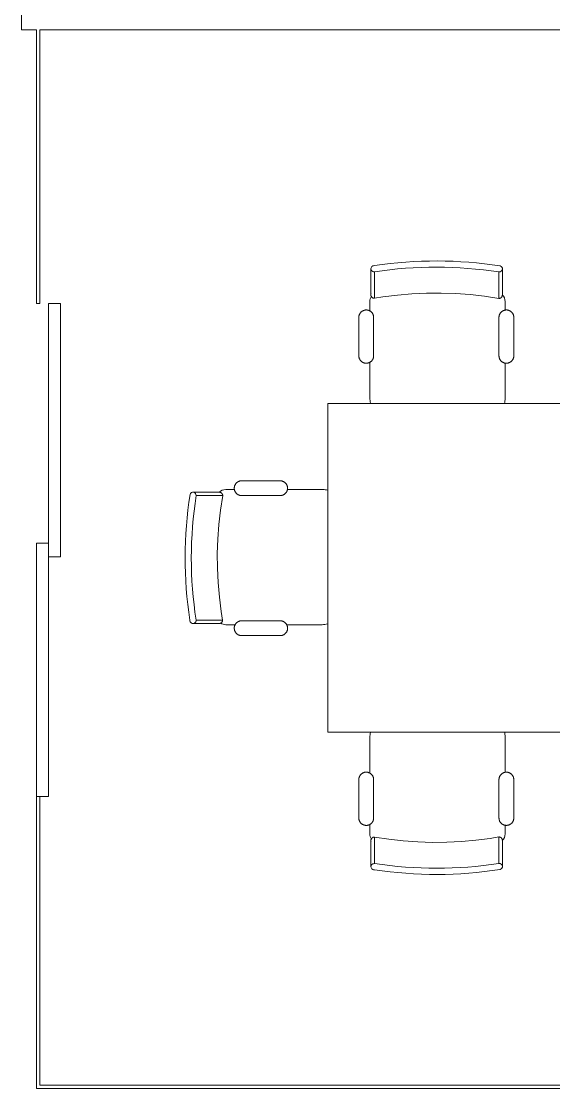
# Model space of a CAD drawing. Header units: inches. Extents: x 1 to 4284, y -575 to 745.
# Drawn here: x 1473 to 1550.7, y 307.4 to 463.2 of the extents above; entities that cross this region are included whole.
import ezdxf

# ---------------------------------------------------------------- set-up
doc = ezdxf.new("R2010")
doc.units = ezdxf.units.IN
doc.header["$MEASUREMENT"] = 0
for name, color, linetype, lineweight in [('A-DOOR', 31, 'Continuous', 9), ('A-DOOR-FRAM', 31, 'Continuous', 9), ('I-FURN', 30, 'Continuous', 9), ('I-WALL', 2, 'Continuous', 13)]:
    doc.layers.add(name, color=color, linetype=linetype, lineweight=lineweight)

# ---------------------------------------------------------------- blocks, each defined once
blk = doc.blocks.new('Conf Table - Rect - Seats 10 - 10 x 4 - 3D - Typical-1548269-New Construction - Tel_Data_Elec Plan')
at = {"layer": 'I-FURN'}
for p, q in [((35.01, 43.19), (35.01, 39.32)), ((53.18, 39.34), (53.18, 43.2)), ((34.11, 38.86), (34.11, 37.61)), ((53.86, 37.49), (53.86, 38.86)), ((32.84, 36.55), (32.84, 30.94)), ((35.01, 30.94), (35.01, 36.55)), ((53.29, 36.55), (53.29, 30.94)), ((55.46, 30.94), (55.46, 36.55)), ((34.11, 29.88), (34.11, 24.7)), ((53.86, 24.81), (53.86, 29.99)), ((60, 24), (-60, 24)), ((-60, 24), (60, 24)), ((60, -24), (60, 24)), ((60, 24), (60, -24)), ((72.54, 9.92), (66.93, 9.92)), ((65.99, 8.32), (60.81, 8.32)), ((74.86, 8.32), (73.49, 8.32)), ((66.93, 7.75), (72.54, 7.75)), ((79.19, 7.65), (75.33, 7.65)), ((72.54, -10.53), (66.93, -10.53)), ((75.32, -10.52), (79.18, -10.52)), ((60.7, -11.42), (65.87, -11.42)), ((73.6, -11.42), (74.86, -11.42)), ((66.93, -12.69), (72.54, -12.69)), ((-60, -24), (60, -24)), ((-60, -24), (60, -24)), ((34.11, -24.7), (34.11, -29.88)), ((53.86, -29.99), (53.86, -24.81)), ((32.84, -30.94), (32.84, -36.55)), ((35.01, -36.55), (35.01, -30.94)), ((53.29, -30.94), (53.29, -36.55)), ((55.46, -36.55), (55.46, -30.94)), ((34.11, -37.61), (34.11, -38.86)), ((53.86, -38.86), (53.86, -37.49)), ((35.01, -39.32), (35.01, -43.19)), ((53.18, -43.2), (53.18, -39.34))]:
    blk.add_line(p, q, dxfattribs=at)
at = {"layer": 'I-FURN', "flags": 128}
for points in [[(34.51, 43.64), (34.51, 43.01), (34.51, 42.43), (34.51, 41.9), (34.51, 41.44), (34.51, 41.03), (34.51, 40.68), (34.51, 40.39), (34.51, 40.16), (34.51, 39.99), (34.51, 39.88), (34.51, 39.83), (34.51, 39.83)], [(53.69, 39.85), (53.69, 39.88), (53.69, 39.97), (53.69, 40.12), (53.69, 40.33), (53.69, 40.6), (53.69, 40.93), (53.69, 41.32), (53.69, 41.77), (53.69, 42.28), (53.69, 42.84), (53.69, 43.46), (53.69, 43.66)], [(34.51, 39.83), (34.51, 39.86), (34.51, 39.95), (34.51, 40.03)], [(35.01, 39.32), (34.99, 39.32), (34.97, 39.32), (34.95, 39.33), (34.93, 39.33), (34.91, 39.33), (34.89, 39.34), (34.87, 39.34), (34.85, 39.35), (34.84, 39.35), (34.82, 39.36), (34.8, 39.37), (34.78, 39.38), (34.76, 39.39), (34.74, 39.4), (34.73, 39.41), (34.71, 39.42), (34.7, 39.43), (34.68, 39.45), (34.66, 39.46), (34.65, 39.48), (34.64, 39.49), (34.62, 39.51), (34.61, 39.52), (34.6, 39.54), (34.59, 39.55), (34.58, 39.57), (34.57, 39.59), (34.56, 39.61), (34.55, 39.63), (34.54, 39.65), (34.53, 39.66), (34.53, 39.68), (34.52, 39.7), (34.52, 39.72), (34.51, 39.74), (34.51, 39.76), (34.51, 39.78), (34.51, 39.8), (34.51, 39.82), (34.51, 39.83)], [(53.18, 39.34), (51.09, 39.66), (48.97, 39.89), (46.86, 40.04), (44.73, 40.11), (42.61, 40.09), (40.49, 39.99), (38.37, 39.8), (36.27, 39.53), (35.01, 39.32)], [(53.69, 39.85), (53.69, 39.83), (53.69, 39.81), (53.69, 39.79), (53.69, 39.77), (53.68, 39.75), (53.68, 39.73), (53.67, 39.71), (53.67, 39.69), (53.66, 39.67), (53.65, 39.65), (53.64, 39.63), (53.63, 39.61), (53.62, 39.59), (53.61, 39.58), (53.6, 39.56), (53.59, 39.54), (53.58, 39.53), (53.57, 39.51), (53.55, 39.5), (53.54, 39.48), (53.52, 39.47), (53.51, 39.46), (53.49, 39.44), (53.48, 39.43), (53.46, 39.42), (53.44, 39.41), (53.42, 39.4), (53.41, 39.39), (53.39, 39.38), (53.37, 39.37), (53.35, 39.37), (53.33, 39.36), (53.31, 39.35), (53.29, 39.35), (53.27, 39.35), (53.25, 39.34), (53.23, 39.34), (53.21, 39.34), (53.19, 39.34), (53.18, 39.34)], [(53.69, 40.05), (53.69, 39.92), (53.69, 39.86), (53.69, 39.85)], [(35.01, 36.55), (35.01, 36.59), (35, 36.64), (35, 36.68), (34.99, 36.72), (34.99, 36.76), (34.98, 36.81), (34.97, 36.85), (34.95, 36.89), (34.94, 36.93), (34.92, 36.97), (34.91, 37.01), (34.89, 37.05), (34.87, 37.09), (34.84, 37.12), (34.82, 37.16), (34.79, 37.19), (34.77, 37.23), (34.74, 37.26), (34.71, 37.29), (34.68, 37.32), (34.65, 37.35), (34.62, 37.38), (34.58, 37.41), (34.55, 37.44), (34.51, 37.46), (34.47, 37.48), (34.44, 37.5), (34.4, 37.52), (34.36, 37.54), (34.32, 37.56), (34.28, 37.57), (34.24, 37.59), (34.19, 37.6), (34.15, 37.61), (34.11, 37.61), (34.07, 37.62), (34.02, 37.63), (33.98, 37.63), (33.94, 37.63), (33.89, 37.63), (33.85, 37.63), (33.81, 37.62), (33.77, 37.62), (33.72, 37.61), (33.68, 37.6), (33.64, 37.59), (33.6, 37.58), (33.56, 37.57), (33.52, 37.55), (33.48, 37.53), (33.44, 37.51), (33.4, 37.49), (33.36, 37.47), (33.32, 37.45), (33.29, 37.42), (33.25, 37.4), (33.22, 37.37), (33.19, 37.34), (33.16, 37.31), (33.13, 37.28), (33.1, 37.25), (33.07, 37.21), (33.05, 37.18), (33.02, 37.14), (33, 37.11), (32.98, 37.07), (32.96, 37.03), (32.94, 36.99), (32.92, 36.95), (32.91, 36.91), (32.89, 36.87), (32.88, 36.83), (32.87, 36.79), (32.86, 36.74), (32.85, 36.7), (32.85, 36.66), (32.85, 36.62), (32.84, 36.57), (32.84, 36.55)], [(55.46, 36.55), (55.45, 36.59), (55.45, 36.64), (55.45, 36.68), (55.44, 36.72), (55.43, 36.76), (55.42, 36.81), (55.41, 36.85), (55.4, 36.89), (55.39, 36.93), (55.37, 36.97), (55.35, 37.01), (55.33, 37.05), (55.31, 37.09), (55.29, 37.12), (55.27, 37.16), (55.24, 37.2), (55.21, 37.23), (55.19, 37.26), (55.16, 37.3), (55.13, 37.33), (55.1, 37.36), (55.06, 37.38), (55.03, 37.41), (54.99, 37.44), (54.96, 37.46), (54.92, 37.48), (54.88, 37.5), (54.84, 37.52), (54.8, 37.54), (54.76, 37.56), (54.72, 37.57), (54.68, 37.59), (54.64, 37.6), (54.6, 37.61), (54.56, 37.62), (54.51, 37.62), (54.47, 37.63), (54.43, 37.63), (54.38, 37.63), (54.34, 37.63), (54.3, 37.63), (54.25, 37.63), (54.21, 37.62), (54.17, 37.61), (54.13, 37.6), (54.08, 37.59), (54.04, 37.58), (54, 37.57), (53.96, 37.55), (53.92, 37.53), (53.88, 37.52), (53.84, 37.5), (53.81, 37.47), (53.77, 37.45), (53.73, 37.43), (53.7, 37.4), (53.67, 37.37), (53.63, 37.34), (53.6, 37.31), (53.57, 37.28), (53.54, 37.25), (53.52, 37.21), (53.49, 37.18), (53.47, 37.14), (53.44, 37.11), (53.42, 37.07), (53.4, 37.03), (53.38, 36.99), (53.37, 36.95), (53.35, 36.91), (53.34, 36.87), (53.32, 36.83), (53.31, 36.79), (53.31, 36.74), (53.3, 36.7), (53.29, 36.66), (53.29, 36.62), (53.29, 36.57), (53.29, 36.55)], [(32.84, 30.94), (32.84, 30.9), (32.85, 30.85), (32.85, 30.81), (32.86, 30.77), (32.87, 30.73), (32.88, 30.68), (32.89, 30.64), (32.9, 30.6), (32.91, 30.56), (32.93, 30.52), (32.95, 30.48), (32.97, 30.44), (32.99, 30.4), (33.01, 30.37), (33.03, 30.33), (33.06, 30.29), (33.08, 30.26), (33.11, 30.23), (33.14, 30.19), (33.17, 30.16), (33.2, 30.13), (33.24, 30.11), (33.27, 30.08), (33.31, 30.05), (33.34, 30.03), (33.38, 30.01), (33.42, 29.99), (33.45, 29.97), (33.49, 29.95), (33.53, 29.93), (33.57, 29.92), (33.62, 29.9), (33.66, 29.89), (33.7, 29.88), (33.74, 29.87), (33.78, 29.87), (33.83, 29.86), (33.87, 29.86), (33.91, 29.86), (33.96, 29.86), (34, 29.86), (34.04, 29.86), (34.09, 29.87), (34.13, 29.88), (34.17, 29.89), (34.21, 29.9), (34.26, 29.91), (34.3, 29.92), (34.34, 29.94), (34.38, 29.96), (34.42, 29.98), (34.45, 30), (34.49, 30.02), (34.53, 30.04), (34.56, 30.07), (34.6, 30.09), (34.63, 30.12), (34.66, 30.15), (34.69, 30.18), (34.72, 30.21), (34.75, 30.24), (34.78, 30.28), (34.81, 30.31), (34.83, 30.35), (34.85, 30.38), (34.87, 30.42), (34.89, 30.46), (34.91, 30.5), (34.93, 30.54), (34.95, 30.58), (34.96, 30.62), (34.97, 30.66), (34.98, 30.7), (34.99, 30.74), (35, 30.79), (35, 30.83), (35.01, 30.87), (35.01, 30.92), (35.01, 30.94)], [(53.29, 30.94), (53.29, 30.9), (53.29, 30.85), (53.3, 30.81), (53.3, 30.77), (53.31, 30.72), (53.32, 30.68), (53.33, 30.64), (53.34, 30.6), (53.36, 30.56), (53.37, 30.52), (53.39, 30.48), (53.41, 30.44), (53.43, 30.4), (53.45, 30.36), (53.48, 30.33), (53.5, 30.29), (53.53, 30.26), (53.56, 30.23), (53.59, 30.19), (53.62, 30.16), (53.65, 30.13), (53.68, 30.1), (53.71, 30.08), (53.75, 30.05), (53.79, 30.03), (53.82, 30.01), (53.86, 29.98), (53.9, 29.96), (53.94, 29.95), (53.98, 29.93), (54.02, 29.92), (54.06, 29.9), (54.1, 29.89), (54.14, 29.88), (54.19, 29.87), (54.23, 29.87), (54.27, 29.86), (54.32, 29.86), (54.36, 29.86), (54.4, 29.86), (54.45, 29.86), (54.49, 29.86), (54.53, 29.87), (54.58, 29.88), (54.62, 29.88), (54.66, 29.9), (54.7, 29.91), (54.74, 29.92), (54.78, 29.94), (54.82, 29.95), (54.86, 29.97), (54.9, 29.99), (54.94, 30.02), (54.97, 30.04), (55.01, 30.06), (55.04, 30.09), (55.08, 30.12), (55.11, 30.15), (55.14, 30.18), (55.17, 30.21), (55.2, 30.24), (55.23, 30.27), (55.25, 30.31), (55.28, 30.34), (55.3, 30.38), (55.32, 30.42), (55.34, 30.46), (55.36, 30.5), (55.38, 30.54), (55.39, 30.58), (55.41, 30.62), (55.42, 30.66), (55.43, 30.7), (55.44, 30.74), (55.44, 30.79), (55.45, 30.83), (55.45, 30.87), (55.46, 30.92), (55.46, 30.94)], [(66.93, 9.92), (66.89, 9.92), (66.85, 9.92), (66.8, 9.91), (66.76, 9.91), (66.72, 9.9), (66.68, 9.89), (66.63, 9.88), (66.59, 9.87), (66.55, 9.85), (66.51, 9.83), (66.47, 9.82), (66.43, 9.8), (66.39, 9.78), (66.36, 9.75), (66.32, 9.73), (66.29, 9.71), (66.25, 9.68), (66.22, 9.65), (66.19, 9.62), (66.16, 9.59), (66.13, 9.56), (66.1, 9.53), (66.07, 9.49), (66.05, 9.46), (66.02, 9.42), (66, 9.39), (65.98, 9.35), (65.96, 9.31), (65.94, 9.27), (65.92, 9.23), (65.91, 9.19), (65.89, 9.15), (65.88, 9.11), (65.87, 9.06), (65.86, 9.02), (65.86, 8.98), (65.85, 8.93), (65.85, 8.89), (65.85, 8.85), (65.85, 8.8), (65.85, 8.76), (65.86, 8.72), (65.86, 8.68), (65.87, 8.63), (65.88, 8.59), (65.89, 8.55), (65.9, 8.51), (65.91, 8.47), (65.93, 8.43), (65.95, 8.39), (65.97, 8.35), (65.99, 8.31), (66.01, 8.27), (66.03, 8.23), (66.06, 8.2), (66.08, 8.16), (66.11, 8.13), (66.14, 8.1), (66.17, 8.07), (66.2, 8.04), (66.23, 8.01), (66.27, 7.98), (66.3, 7.96), (66.34, 7.93), (66.37, 7.91), (66.41, 7.89), (66.45, 7.87), (66.49, 7.85), (66.53, 7.83), (66.57, 7.81), (66.61, 7.8), (66.65, 7.79), (66.7, 7.78), (66.74, 7.77), (66.78, 7.76), (66.82, 7.76), (66.87, 7.75), (66.91, 7.75), (66.93, 7.75)], [(72.54, 7.75), (72.58, 7.75), (72.63, 7.76), (72.67, 7.76), (72.71, 7.77), (72.76, 7.77), (72.8, 7.78), (72.84, 7.79), (72.88, 7.81), (72.92, 7.82), (72.96, 7.84), (73, 7.86), (73.04, 7.87), (73.08, 7.9), (73.12, 7.92), (73.15, 7.94), (73.19, 7.97), (73.22, 7.99), (73.26, 8.02), (73.29, 8.05), (73.32, 8.08), (73.35, 8.11), (73.38, 8.15), (73.4, 8.18), (73.43, 8.21), (73.45, 8.25), (73.48, 8.29), (73.5, 8.33), (73.52, 8.36), (73.54, 8.4), (73.55, 8.44), (73.57, 8.48), (73.58, 8.53), (73.59, 8.57), (73.6, 8.61), (73.61, 8.65), (73.62, 8.7), (73.62, 8.74), (73.62, 8.78), (73.63, 8.82), (73.63, 8.87), (73.62, 8.91), (73.62, 8.95), (73.61, 9), (73.61, 9.04), (73.6, 9.08), (73.59, 9.12), (73.57, 9.17), (73.56, 9.21), (73.54, 9.25), (73.53, 9.29), (73.51, 9.33), (73.49, 9.36), (73.47, 9.4), (73.44, 9.44), (73.42, 9.47), (73.39, 9.51), (73.36, 9.54), (73.34, 9.57), (73.31, 9.61), (73.27, 9.64), (73.24, 9.66), (73.21, 9.69), (73.17, 9.72), (73.14, 9.74), (73.1, 9.77), (73.06, 9.79), (73.02, 9.81), (72.99, 9.83), (72.95, 9.84), (72.9, 9.86), (72.86, 9.87), (72.82, 9.88), (72.78, 9.89), (72.74, 9.9), (72.69, 9.91), (72.65, 9.91), (72.61, 9.92), (72.56, 9.92), (72.54, 9.92)], [(75.33, 7.65), (75.33, 7.67), (75.33, 7.69), (75.34, 7.71), (75.34, 7.73), (75.34, 7.75), (75.35, 7.77), (75.35, 7.79), (75.36, 7.81), (75.36, 7.83), (75.37, 7.85), (75.38, 7.87), (75.39, 7.88), (75.4, 7.9), (75.41, 7.92), (75.42, 7.94), (75.43, 7.95), (75.44, 7.97), (75.46, 7.98), (75.47, 8), (75.49, 8.01), (75.5, 8.03), (75.52, 8.04), (75.53, 8.05), (75.55, 8.06), (75.56, 8.08), (75.58, 8.09), (75.6, 8.1), (75.62, 8.11), (75.64, 8.11), (75.66, 8.12), (75.67, 8.13), (75.69, 8.14), (75.71, 8.14), (75.73, 8.15), (75.75, 8.15), (75.77, 8.15), (75.79, 8.15), (75.81, 8.16), (75.83, 8.16), (75.84, 8.16)], [(79.65, 8.16), (79.02, 8.16), (78.44, 8.16), (77.91, 8.16), (77.45, 8.16), (77.04, 8.16), (76.69, 8.16), (76.4, 8.16), (76.17, 8.16), (76, 8.16), (75.89, 8.16), (75.84, 8.16), (75.84, 8.16)], [(75.84, 8.16), (75.87, 8.16), (75.96, 8.16), (76.04, 8.16)], [(75.31, -10.52), (75.64, -8.42), (75.88, -6.31), (76.03, -4.19), (76.1, -2.07), (76.09, 0.05), (75.99, 2.17), (75.8, 4.29), (75.53, 6.39), (75.33, 7.65)], [(66.93, -10.53), (66.89, -10.53), (66.85, -10.53), (66.8, -10.53), (66.76, -10.54), (66.72, -10.55), (66.68, -10.56), (66.63, -10.57), (66.59, -10.58), (66.55, -10.6), (66.51, -10.61), (66.47, -10.63), (66.43, -10.65), (66.4, -10.67), (66.36, -10.69), (66.32, -10.72), (66.29, -10.74), (66.25, -10.77), (66.22, -10.8), (66.19, -10.82), (66.16, -10.86), (66.13, -10.89), (66.1, -10.92), (66.07, -10.95), (66.05, -10.99), (66.02, -11.02), (66, -11.06), (65.98, -11.1), (65.96, -11.14), (65.94, -11.18), (65.92, -11.22), (65.91, -11.26), (65.9, -11.3), (65.89, -11.34), (65.88, -11.38), (65.87, -11.43), (65.86, -11.47), (65.86, -11.51), (65.85, -11.55), (65.85, -11.6), (65.85, -11.64), (65.85, -11.68), (65.86, -11.73), (65.86, -11.77), (65.87, -11.81), (65.88, -11.85), (65.89, -11.9), (65.9, -11.94), (65.92, -11.98), (65.93, -12.02), (65.95, -12.06), (65.97, -12.1), (65.99, -12.14), (66.01, -12.17), (66.03, -12.21), (66.06, -12.25), (66.08, -12.28), (66.11, -12.31), (66.14, -12.35), (66.17, -12.38), (66.2, -12.41), (66.23, -12.44), (66.27, -12.46), (66.3, -12.49), (66.34, -12.51), (66.38, -12.54), (66.41, -12.56), (66.45, -12.58), (66.49, -12.6), (66.53, -12.61), (66.57, -12.63), (66.61, -12.64), (66.65, -12.65), (66.7, -12.66), (66.74, -12.67), (66.78, -12.68), (66.82, -12.69), (66.87, -12.69), (66.91, -12.69), (66.93, -12.69)], [(72.54, -12.69), (72.58, -12.69), (72.63, -12.69), (72.67, -12.68), (72.71, -12.68), (72.76, -12.67), (72.8, -12.66), (72.84, -12.65), (72.88, -12.64), (72.92, -12.62), (72.96, -12.61), (73, -12.59), (73.04, -12.57), (73.08, -12.55), (73.12, -12.53), (73.15, -12.5), (73.19, -12.48), (73.22, -12.45), (73.26, -12.42), (73.29, -12.39), (73.32, -12.36), (73.35, -12.33), (73.38, -12.3), (73.4, -12.26), (73.43, -12.23), (73.45, -12.19), (73.47, -12.16), (73.5, -12.12), (73.52, -12.08), (73.53, -12.04), (73.55, -12), (73.57, -11.96), (73.58, -11.92), (73.59, -11.88), (73.6, -11.84), (73.61, -11.79), (73.61, -11.75), (73.62, -11.71), (73.62, -11.66), (73.62, -11.62), (73.62, -11.58), (73.62, -11.53), (73.62, -11.49), (73.61, -11.45), (73.6, -11.41), (73.6, -11.36), (73.58, -11.32), (73.57, -11.28), (73.56, -11.24), (73.54, -11.2), (73.53, -11.16), (73.51, -11.12), (73.49, -11.08), (73.46, -11.04), (73.44, -11.01), (73.42, -10.97), (73.39, -10.94), (73.36, -10.9), (73.33, -10.87), (73.3, -10.84), (73.27, -10.81), (73.24, -10.78), (73.21, -10.76), (73.17, -10.73), (73.14, -10.7), (73.1, -10.68), (73.06, -10.66), (73.02, -10.64), (72.98, -10.62), (72.94, -10.6), (72.9, -10.59), (72.86, -10.58), (72.82, -10.56), (72.78, -10.55), (72.74, -10.54), (72.69, -10.54), (72.65, -10.53), (72.61, -10.53), (72.56, -10.53), (72.54, -10.53)], [(75.82, -11.03), (75.8, -11.03), (75.78, -11.03), (75.76, -11.02), (75.74, -11.02), (75.72, -11.02), (75.7, -11.01), (75.68, -11.01), (75.66, -11), (75.64, -11), (75.62, -10.99), (75.61, -10.98), (75.59, -10.97), (75.57, -10.96), (75.55, -10.95), (75.54, -10.94), (75.52, -10.93), (75.5, -10.92), (75.49, -10.9), (75.47, -10.89), (75.46, -10.87), (75.44, -10.86), (75.43, -10.84), (75.42, -10.83), (75.41, -10.81), (75.4, -10.8), (75.38, -10.78), (75.37, -10.76), (75.37, -10.74), (75.36, -10.72), (75.35, -10.7), (75.34, -10.69), (75.34, -10.67), (75.33, -10.65), (75.33, -10.63), (75.32, -10.61), (75.32, -10.59), (75.32, -10.57), (75.32, -10.55), (75.31, -10.53), (75.31, -10.52)], [(76.02, -11.03), (75.9, -11.03), (75.83, -11.03), (75.82, -11.03)], [(75.82, -11.03), (75.85, -11.03), (75.94, -11.03), (76.09, -11.03), (76.31, -11.03), (76.58, -11.03), (76.91, -11.03), (77.3, -11.03), (77.75, -11.03), (78.25, -11.03), (78.82, -11.03), (79.43, -11.03), (79.64, -11.03)], [(35.01, -30.94), (35.01, -30.9), (35, -30.85), (35, -30.81), (34.99, -30.77), (34.99, -30.73), (34.98, -30.68), (34.97, -30.64), (34.95, -30.6), (34.94, -30.56), (34.92, -30.52), (34.91, -30.48), (34.89, -30.44), (34.87, -30.4), (34.84, -30.37), (34.82, -30.33), (34.79, -30.29), (34.77, -30.26), (34.74, -30.23), (34.71, -30.19), (34.68, -30.16), (34.65, -30.13), (34.62, -30.11), (34.58, -30.08), (34.55, -30.05), (34.51, -30.03), (34.47, -30.01), (34.44, -29.99), (34.4, -29.97), (34.36, -29.95), (34.32, -29.93), (34.28, -29.92), (34.24, -29.9), (34.19, -29.89), (34.15, -29.88), (34.11, -29.87), (34.07, -29.87), (34.02, -29.86), (33.98, -29.86), (33.94, -29.86), (33.89, -29.86), (33.85, -29.86), (33.81, -29.86), (33.77, -29.87), (33.72, -29.88), (33.68, -29.89), (33.64, -29.9), (33.6, -29.91), (33.56, -29.92), (33.52, -29.94), (33.48, -29.96), (33.44, -29.98), (33.4, -30), (33.36, -30.02), (33.32, -30.04), (33.29, -30.07), (33.25, -30.09), (33.22, -30.12), (33.19, -30.15), (33.16, -30.18), (33.13, -30.21), (33.1, -30.24), (33.07, -30.28), (33.05, -30.31), (33.02, -30.35), (33, -30.38), (32.98, -30.42), (32.96, -30.46), (32.94, -30.5), (32.92, -30.54), (32.91, -30.58), (32.89, -30.62), (32.88, -30.66), (32.87, -30.7), (32.86, -30.74), (32.85, -30.79), (32.85, -30.83), (32.85, -30.87), (32.84, -30.92), (32.84, -30.94)], [(55.46, -30.94), (55.45, -30.9), (55.45, -30.85), (55.45, -30.81), (55.44, -30.77), (55.43, -30.72), (55.42, -30.68), (55.41, -30.64), (55.4, -30.6), (55.39, -30.56), (55.37, -30.52), (55.35, -30.48), (55.33, -30.44), (55.31, -30.4), (55.29, -30.36), (55.27, -30.33), (55.24, -30.29), (55.21, -30.26), (55.19, -30.23), (55.16, -30.19), (55.13, -30.16), (55.1, -30.13), (55.06, -30.1), (55.03, -30.08), (54.99, -30.05), (54.96, -30.03), (54.92, -30.01), (54.88, -29.98), (54.84, -29.96), (54.8, -29.95), (54.76, -29.93), (54.72, -29.92), (54.68, -29.9), (54.64, -29.89), (54.6, -29.88), (54.56, -29.87), (54.51, -29.87), (54.47, -29.86), (54.43, -29.86), (54.38, -29.86), (54.34, -29.86), (54.3, -29.86), (54.25, -29.86), (54.21, -29.87), (54.17, -29.88), (54.13, -29.88), (54.08, -29.9), (54.04, -29.91), (54, -29.92), (53.96, -29.94), (53.92, -29.95), (53.88, -29.97), (53.84, -29.99), (53.81, -30.02), (53.77, -30.04), (53.73, -30.06), (53.7, -30.09), (53.67, -30.12), (53.63, -30.15), (53.6, -30.18), (53.57, -30.21), (53.54, -30.24), (53.52, -30.27), (53.49, -30.31), (53.47, -30.34), (53.44, -30.38), (53.42, -30.42), (53.4, -30.46), (53.38, -30.5), (53.37, -30.54), (53.35, -30.58), (53.34, -30.62), (53.32, -30.66), (53.31, -30.7), (53.31, -30.74), (53.3, -30.79), (53.29, -30.83), (53.29, -30.87), (53.29, -30.92), (53.29, -30.94)], [(32.84, -36.55), (32.84, -36.59), (32.85, -36.64), (32.85, -36.68), (32.86, -36.72), (32.87, -36.76), (32.88, -36.81), (32.89, -36.85), (32.9, -36.89), (32.91, -36.93), (32.93, -36.97), (32.95, -37.01), (32.97, -37.05), (32.99, -37.09), (33.01, -37.12), (33.03, -37.16), (33.06, -37.19), (33.08, -37.23), (33.11, -37.26), (33.14, -37.29), (33.17, -37.32), (33.2, -37.35), (33.24, -37.38), (33.27, -37.41), (33.31, -37.44), (33.34, -37.46), (33.38, -37.48), (33.42, -37.5), (33.45, -37.52), (33.49, -37.54), (33.53, -37.56), (33.57, -37.57), (33.62, -37.59), (33.66, -37.6), (33.7, -37.61), (33.74, -37.61), (33.78, -37.62), (33.83, -37.63), (33.87, -37.63), (33.91, -37.63), (33.96, -37.63), (34, -37.63), (34.04, -37.62), (34.09, -37.62), (34.13, -37.61), (34.17, -37.6), (34.21, -37.59), (34.26, -37.58), (34.3, -37.57), (34.34, -37.55), (34.38, -37.53), (34.42, -37.51), (34.45, -37.49), (34.49, -37.47), (34.53, -37.45), (34.56, -37.42), (34.6, -37.4), (34.63, -37.37), (34.66, -37.34), (34.69, -37.31), (34.72, -37.28), (34.75, -37.25), (34.78, -37.21), (34.81, -37.18), (34.83, -37.14), (34.85, -37.11), (34.87, -37.07), (34.89, -37.03), (34.91, -36.99), (34.93, -36.95), (34.95, -36.91), (34.96, -36.87), (34.97, -36.83), (34.98, -36.79), (34.99, -36.74), (35, -36.7), (35, -36.66), (35.01, -36.62), (35.01, -36.57), (35.01, -36.55)], [(53.29, -36.55), (53.29, -36.59), (53.29, -36.64), (53.3, -36.68), (53.3, -36.72), (53.31, -36.76), (53.32, -36.81), (53.33, -36.85), (53.34, -36.89), (53.36, -36.93), (53.37, -36.97), (53.39, -37.01), (53.41, -37.05), (53.43, -37.09), (53.45, -37.12), (53.48, -37.16), (53.5, -37.2), (53.53, -37.23), (53.56, -37.26), (53.59, -37.3), (53.62, -37.33), (53.65, -37.36), (53.68, -37.38), (53.71, -37.41), (53.75, -37.44), (53.79, -37.46), (53.82, -37.48), (53.86, -37.5), (53.9, -37.52), (53.94, -37.54), (53.98, -37.56), (54.02, -37.57), (54.06, -37.59), (54.1, -37.6), (54.14, -37.61), (54.19, -37.62), (54.23, -37.62), (54.27, -37.63), (54.32, -37.63), (54.36, -37.63), (54.4, -37.63), (54.45, -37.63), (54.49, -37.63), (54.53, -37.62), (54.58, -37.61), (54.62, -37.6), (54.66, -37.59), (54.7, -37.58), (54.74, -37.57), (54.78, -37.55), (54.82, -37.53), (54.86, -37.52), (54.9, -37.5), (54.94, -37.47), (54.97, -37.45), (55.01, -37.43), (55.04, -37.4), (55.08, -37.37), (55.11, -37.34), (55.14, -37.31), (55.17, -37.28), (55.2, -37.25), (55.23, -37.21), (55.25, -37.18), (55.28, -37.14), (55.3, -37.11), (55.32, -37.07), (55.34, -37.03), (55.36, -36.99), (55.38, -36.95), (55.39, -36.91), (55.41, -36.87), (55.42, -36.83), (55.43, -36.79), (55.44, -36.74), (55.44, -36.7), (55.45, -36.66), (55.45, -36.62), (55.46, -36.57), (55.46, -36.55)], [(34.51, -39.83), (34.51, -39.81), (34.51, -39.79), (34.51, -39.77), (34.51, -39.75), (34.52, -39.73), (34.52, -39.71), (34.53, -39.69), (34.53, -39.67), (34.54, -39.65), (34.55, -39.63), (34.56, -39.61), (34.56, -39.59), (34.57, -39.58), (34.58, -39.56), (34.6, -39.54), (34.61, -39.53), (34.62, -39.51), (34.63, -39.49), (34.65, -39.48), (34.66, -39.47), (34.68, -39.45), (34.69, -39.44), (34.71, -39.43), (34.72, -39.41), (34.74, -39.4), (34.76, -39.39), (34.78, -39.38), (34.79, -39.37), (34.81, -39.36), (34.83, -39.36), (34.85, -39.35), (34.87, -39.34), (34.89, -39.34), (34.91, -39.33), (34.93, -39.33), (34.95, -39.33), (34.97, -39.32), (34.99, -39.32), (35.01, -39.32), (35.01, -39.32)], [(34.51, -40.03), (34.51, -39.9), (34.51, -39.84), (34.51, -39.83)], [(34.51, -39.83), (34.51, -39.86), (34.51, -39.95), (34.51, -40.1), (34.51, -40.31), (34.51, -40.59), (34.51, -40.92), (34.51, -41.31), (34.51, -41.75), (34.51, -42.26), (34.51, -42.82), (34.51, -43.44), (34.51, -43.64)], [(35.01, -39.32), (37.11, -39.65), (39.22, -39.88), (41.34, -40.04), (43.46, -40.11), (45.59, -40.09), (47.71, -39.99), (49.82, -39.81), (51.93, -39.54), (53.18, -39.34)], [(53.18, -39.34), (53.2, -39.34), (53.23, -39.34), (53.25, -39.34), (53.27, -39.35), (53.29, -39.35), (53.31, -39.35), (53.32, -39.36), (53.34, -39.36), (53.36, -39.37), (53.38, -39.38), (53.4, -39.39), (53.42, -39.4), (53.44, -39.41), (53.45, -39.42), (53.47, -39.43), (53.49, -39.44), (53.5, -39.45), (53.52, -39.46), (53.53, -39.48), (53.55, -39.49), (53.56, -39.51), (53.58, -39.52), (53.59, -39.54), (53.6, -39.56), (53.61, -39.57), (53.62, -39.59), (53.63, -39.61), (53.64, -39.63), (53.65, -39.64), (53.66, -39.66), (53.66, -39.68), (53.67, -39.7), (53.68, -39.72), (53.68, -39.74), (53.68, -39.76), (53.69, -39.78), (53.69, -39.8), (53.69, -39.82), (53.69, -39.84), (53.69, -39.85)], [(53.69, -43.66), (53.69, -43.02), (53.69, -42.44), (53.69, -41.92), (53.69, -41.45), (53.69, -41.05), (53.69, -40.7), (53.69, -40.41), (53.69, -40.18), (53.69, -40.01), (53.69, -39.9), (53.69, -39.85), (53.69, -39.85)], [(53.69, -39.85), (53.69, -39.88), (53.69, -39.97), (53.69, -40.05)]]:
    blk.add_lwpolyline(points, dxfattribs=at)
at = {"layer": 'I-FURN'}
for centre, radius, start, end in [((35.43, 38.86), 1.32, 132.1873, 180), ((52.54, 38.86), 1.32, 360, 35.7227), ((36.41, 24.7), 2.3, 180, 197.9049), ((51.44, 24.81), 2.42, 340.2122, 360), ((60.81, 5.9), 2.42, 90, 109.6082), ((74.86, 7), 1.32, 54.2773, 90), ((60.7, -9.12), 2.3, 252.286, 270), ((74.86, -10.1), 1.32, 270, 317.8127), ((36.41, -24.7), 2.3, 162.0951, 180), ((51.44, -24.81), 2.42, 0, 19.7878), ((35.43, -38.86), 1.32, 180, 227.8127), ((52.54, -38.86), 1.32, 324.2773, 0)]:
    blk.add_arc(centre, radius, start, end, dxfattribs=at)
for centre, major_axis, ratio, start_param, end_param in [((35.01, 43.64), (0.507, 0), 0.899459, 1.913366, 4.712389), ((44.15, -3.86), (54.09, 0), 0.899459, 1.402966, 1.74368), ((44.15, -3.86), (53.09, 0), 0.899459, 1.399774, 1.74371), ((53.18, 43.66), (0.507, 0), 0.899459, 4.712389, 7.853982), ((35.01, 40.03), (0.507, 0), 0.99468, 2.996027, 3.185649), ((53.18, 40.05), (0.507, 0), 0.99468, 6.021386, 6.283185), ((76.04, 7.65), (0, 0.507), 0.99468, 0, 0.261799), ((79.65, 7.65), (0, 0.507), 0.899459, 4.712389, 7.853982), ((32.14, -1.39), (0, 53.09), 0.899459, 4.539475, 4.883411), ((32.14, -1.39), (0, 54.09), 0.899459, 4.539505, 4.880219), ((79.64, -10.52), (0, 0.507), 0.899459, 1.570796, 4.369819), ((76.02, -10.52), (0, 0.507), 0.99468, 3.097536, 3.287158), ((35.01, -40.03), (0.507, 0), 0.99468, 3.097536, 3.287158), ((53.18, -40.05), (0.507, 0), 0.99468, 0, 0.261799), ((35.01, -43.64), (0.507, 0), 0.899459, 1.570796, 4.369819), ((44.15, 3.86), (53.09, 0), 0.899459, 4.539475, 4.883411), ((53.18, -43.66), (0.507, 0), 0.899459, 4.712389, 7.853982), ((44.15, 3.86), (54.09, 0), 0.899459, 4.539505, 4.880219)]:
    blk.add_ellipse(centre, major_axis=major_axis, ratio=ratio, start_param=start_param, end_param=end_param, dxfattribs=at)
blk = doc.blocks.new('Sliding-2 panel - Glass - 72_ x 96_-2600355-New Construction - Tel_Data_Elec Plan')
at = {"layer": 'A-DOOR', "color": 250, "lineweight": 20}
for p, q in [((1, 5.25), (-36, 5.25)), ((-36, 5.25), (-36, 3.5)), ((1, 3.5), (1, 5.25)), ((-36, 3.5), (1, 3.5)), ((36, 3.5), (-1, 3.5)), ((-1, 3.5), (-1, 1.75)), ((36, 1.75), (36, 3.5)), ((-1, 1.75), (36, 1.75))]:
    blk.add_line(p, q, dxfattribs=at)
at = {"layer": 'A-DOOR-FRAM', "color": 250, "lineweight": 20}
for p, q in [((-36, 5.25), (-36, 3.5)), ((-36, 5.25), (-34, 5.25)), ((-1, 5.25), (1, 5.25)), ((1, 5.25), (1, 3.5)), ((-36, 3.5), (-34, 3.5)), ((-1, 3.5), (-1, 1.75)), ((-1, 3.5), (1, 3.5)), ((-1, 3.5), (1, 3.5)), ((34, 3.5), (36, 3.5)), ((36, 3.5), (36, 1.75)), ((-1, 1.75), (1, 1.75)), ((34, 1.75), (36, 1.75))]:
    blk.add_line(p, q, dxfattribs=at)

msp = doc.modelspace()

# ---------------------------------------------------------------- linework, layer by layer
at = {"layer": 'I-WALL', "color": 250, "lineweight": 20}
for p, q in [((1473.02, 466.6), (1473.02, 461.97)), ((1473.02, 461.97), (1475.22, 461.97)), ((1475.22, 461.97), (1475.22, 422)), ((1475.72, 461.97), (1705.33, 461.97)), ((1475.72, 422), (1475.72, 461.97)), ((1475.22, 422), (1475.72, 422)), ((1475.22, 350), (1475.22, 307.36)), ((1475.72, 350), (1475.22, 350)), ((1475.72, 307.86), (1475.72, 350)), ((1475.22, 307.36), (1567.69, 307.36)), ((1567.69, 307.86), (1475.72, 307.86))]:
    msp.add_line(p, q, dxfattribs=at)

# ---------------------------------------------------------------- block references
at = {"layer": 'A-DOOR', "lineweight": 13, "rotation": 89.99999999999991}
msp.add_blockref('Sliding-2 panel - Glass - 72_ x 96_-2600355-New Construction - Tel_Data_Elec Plan', (1480.47, 386), dxfattribs=at)
at = {"layer": 'I-FURN', "rotation": 180}
msp.add_blockref('Conf Table - Rect - Seats 10 - 10 x 4 - 3D - Typical-1548269-New Construction - Tel_Data_Elec Plan', (1577.71, 383.43), dxfattribs=at)

doc.saveas('drawing.dxf')
